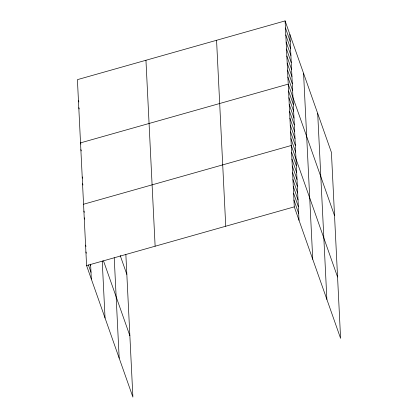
<?xml version="1.0" encoding="UTF-8"?>
<svg xmlns="http://www.w3.org/2000/svg" width="418" height="418" viewBox="0 0 418 418"><rect width="100%" height="100%" fill="white"/><g stroke="black" fill="none" stroke-linecap="round" stroke-linejoin="round"><path stroke-width="0.63" d="M285.107 20.9L294.282 206.853L340.592 338.355L331.417 152.403L285.107 20.9L77.408 79.645L86.583 265.597L132.893 397.1L125.86 254.572M83.558 204.235L291.252 145.49L337.561 276.988M86.583 265.597L294.282 206.853M285.457 27.922L290.207 41.413M285.802 34.95L290.552 48.436M286.147 41.972L290.897 55.463M286.492 49L291.247 62.486M286.842 56.022L291.592 69.513M287.187 63.05L291.936 76.536M287.532 70.072L292.281 83.563M287.882 77.1L292.631 90.586M334.536 215.625L288.227 84.122L80.528 142.867L80.961 144.095M288.561 90.941L293.311 104.432M288.901 97.76L293.65 111.251M289.235 104.578L293.985 118.069M289.575 111.397L294.324 124.883M289.909 118.216L294.659 131.701M290.244 125.034L294.993 138.52M290.583 131.853L295.333 145.339M290.918 138.671L295.667 152.157M291.592 152.309L296.341 165.794M291.926 159.127L296.675 172.613M292.26 165.946L297.015 179.432M292.6 172.765L297.35 186.25M292.934 179.583L297.684 193.069M293.274 186.402L298.024 199.888M293.608 193.22L298.358 206.706M293.943 200.039L298.692 213.525M78.448 100.717L78.882 101.945M78.798 107.745L79.227 108.973M120.191 255.487L126.837 274.37M80.867 149.686L81.296 150.914M82.21 176.96L82.644 178.188M82.545 183.779L82.978 185.007M103.518 260.921L129.862 335.732M83.893 211.053L84.326 212.281M84.227 217.872L84.661 219.1M85.575 245.147L86.003 246.369M85.909 251.965L86.343 253.188M90.231 264.223L90.659 265.451M88.407 264.913L90.999 272.27M317.701 113.456L326.876 299.413M303.572 73.333L312.742 259.285M289.857 34.386L299.032 220.343M216.566 40.285L225.741 226.242M145.95 60.26L155.125 246.212M114.224 257.739L119.177 358.158M102.232 261.004L105.049 318.03M90.596 264.213L91.333 279.088"/></g></svg>
